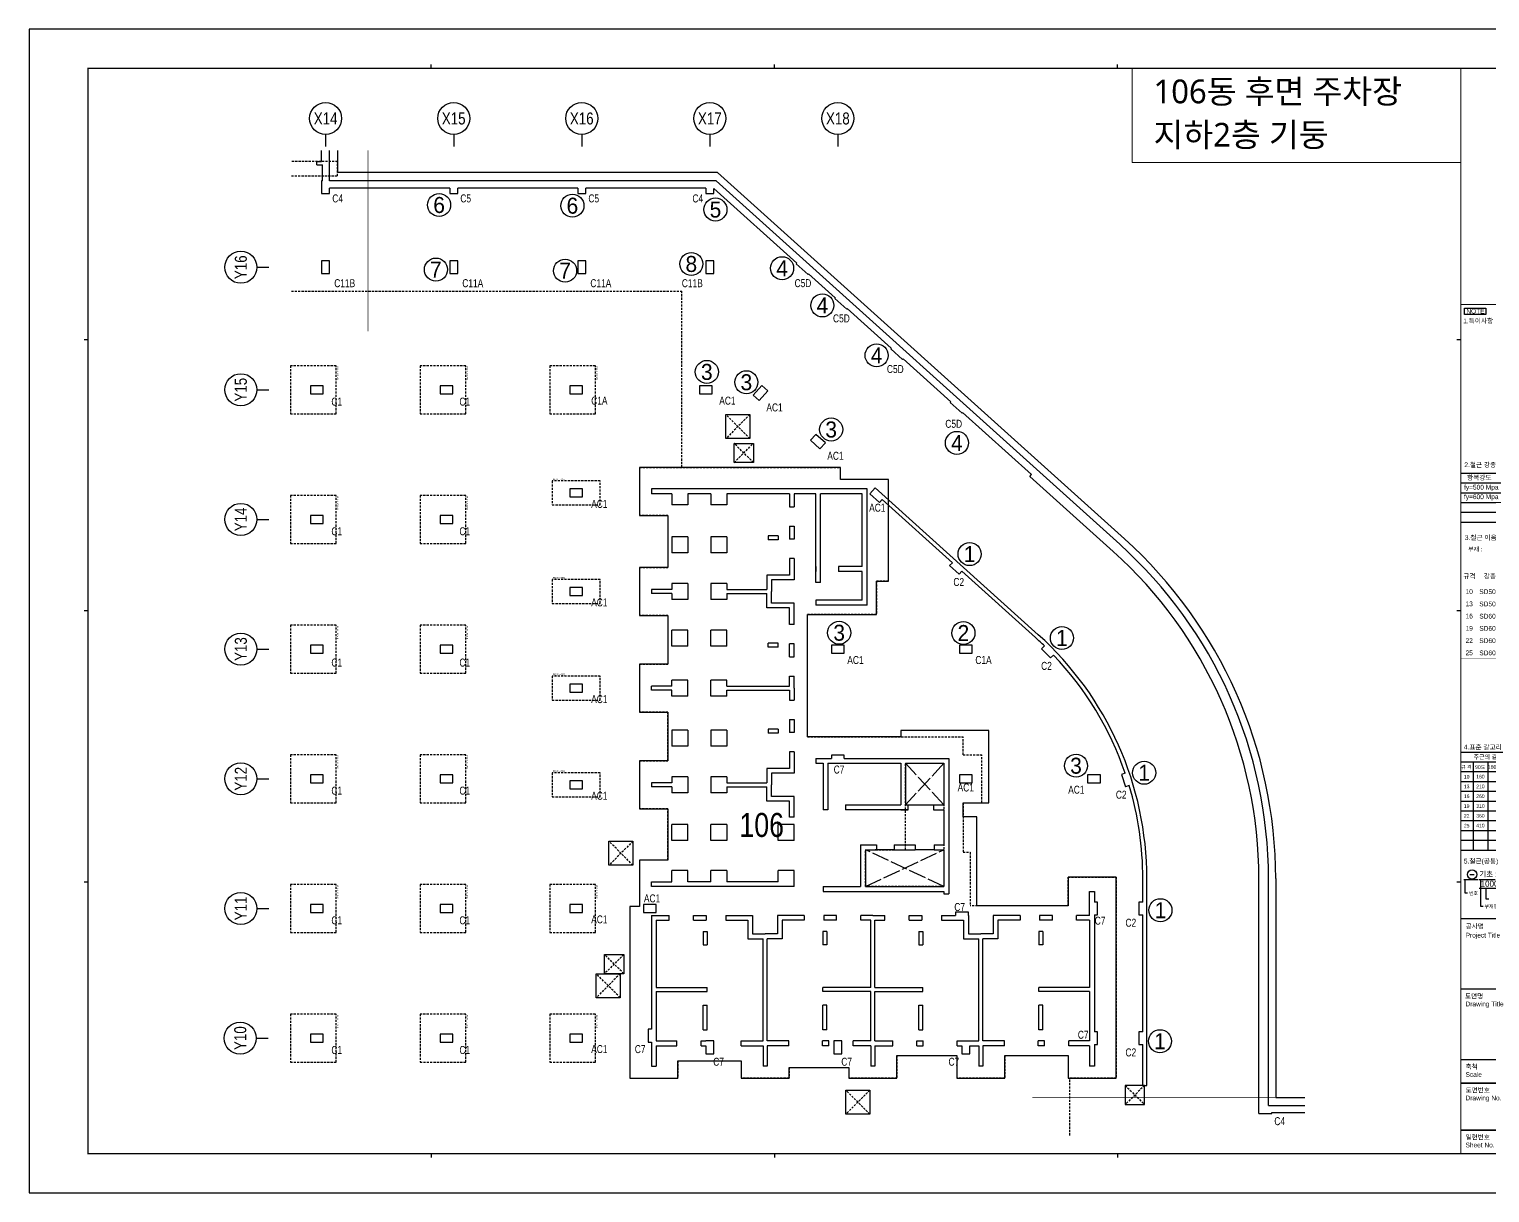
# Model space of a CAD drawing. Header units: millimetres. Extents: x 231380 to 990673, y -319231 to 132826.
# Drawn here: x 404264 to 495514, y -199827 to -127149 of the extents above; entities that cross this region are included whole.
import ezdxf
from ezdxf.enums import TextEntityAlignment as Align

# ---------------------------------------------------------------- set-up
doc = ezdxf.new("R2010")
doc.units = ezdxf.units.MM
doc.header["$LTSCALE"] = 91
doc.linetypes.add('XS-기초$0$DDOT', pattern=[14, 12, -1, 0, -1])
doc.linetypes.add('XS-기초$0$HID', pattern=[2.3, 1.5, -0.8])
for name, color, linetype in [('00', 7, 'Continuous'), ('AMAC-NO', 5, 'Continuous'), ('BUB', 7, 'Continuous'), ('NAME-C', 1, 'Continuous'), ('XS-기초$0$EL7', 7, 'Continuous'), ('XS-기초$0$MAT', 3, 'XS-기초$0$HID'), ('XS-기초$0$OPEN', 9, 'XS-기초$0$DDOT'), ('XS-기초$0$PILE-P', 4, 'XS-기초$0$HID'), ('XS-기초$0$WALL', 11, 'Continuous'), ('XS-기초$0$기초꺽임', 4, 'XS-기초$0$HID'), ('XS-기초$0$기초연단', 3, 'Continuous'), ('XS-기초$0$집수정', 21, 'Continuous'), ('XS-기초$0$집수정-우수', 6, 'Continuous'), ('기초꺽임', 7, 'Continuous')]:
    doc.layers.add(name, color=color, linetype=linetype)
doc.layers.add('TEXT', color=3, linetype='Continuous', lineweight=9)
doc.layers.add('XTITLE', color=22, linetype='Continuous', lineweight=0)
doc.layers.add('XS-기초$0$DEFPOINT', color=144, linetype='Continuous', plot=False)
doc.styles.add('HYULL', font='Dotum.ttf')
doc.styles.add('XRebarSheet', font='Hmkmrhd_0.ttf')
doc.styles.add('XS-기초$0$맑은고딕', font='malgun.ttf')
doc.styles.add('돋움', font='malgun.ttf')
doc.styles.add('돋음', font='Dotum.ttf')

# ---------------------------------------------------------------- blocks, each defined once
blk = doc.blocks.new('dhs_sheet2e')
at = {"color": 7}
for p, q in [((20500.6, 57331.7), (20500.6, 57531.5)), ((38004.8, 57331.7), (38004.8, 57531.5)), ((55508.9, 57331.7), (55508.9, 57531.5)), ((2996.4, 43498.2), (2796.7, 43498.2)), ((73013.1, 43498.2), (72813.3, 43498.2)), ((73013.1, 36694), (81003.6, 36694)), ((73013.1, 36194.6), (81003.6, 36194.6)), ((73013.1, 35695.2), (81003.6, 35695.2)), ((73013.1, 35195.8), (81003.6, 35195.8)), ((73013.1, 34696.4), (81003.6, 34696.4)), ((73013.1, 34197), (81003.6, 34197)), ((2996.4, 29664.7), (2796.7, 29664.7)), ((73013.1, 29664.7), (72813.3, 29664.7)), ((2996.4, 15831.2), (2796.7, 15831.2)), ((73013.1, 15831.2), (72813.3, 15831.2)), ((73477.6, 16230.5), (73697, 16230.5)), ((20500.6, 1997.6), (20500.6, 1797.9)), ((38004.8, 1997.6), (38004.8, 1797.9)), ((55508.9, 1997.6), (55508.9, 1797.9))]:
    blk.add_line(p, q, dxfattribs=at)
at = {"color": 7, "ltscale": 2}
for p, q in [((73013.1, 22471.6), (81003.6, 22471.6)), ((73013.1, 21972.2), (81003.6, 21972.2)), ((73637.3, 21972.2), (73637.3, 17477.6)), ((74386.4, 21972.2), (74386.4, 17477.6)), ((73013.1, 21472.8), (75135.6, 21472.8)), ((73013.1, 17477.6), (81003.6, 17477.6))]:
    blk.add_line(p, q, dxfattribs=at)
at = {"color": 1, "ltscale": 2}
for p, q in [((73160.8, 15979.6), (73897.2, 15979.6)), ((73217.3, 15979.6), (73217.3, 15288.3)), ((73955, 15979.6), (74769.1, 15979.6)), ((74011.5, 15979.6), (74011.5, 14611.4)), ((73217.3, 15288.3), (73361.3, 15288.3)), ((73955, 15525.5), (75020.4, 15525.5)), ((74296, 15525.5), (74296, 14991.1)), ((74296, 14991.1), (74440, 14991.1)), ((74011.5, 14611.4), (74155.5, 14611.4))]:
    blk.add_line(p, q, dxfattribs=at)
at = {"color": 30}
for p, q in [((73013.1, 6791.9), (81003.6, 6791.9)), ((73013.1, 5593.3), (81003.6, 5593.3)), ((73013.1, 3196.2), (81003.6, 3196.2))]:
    blk.add_line(p, q, dxfattribs=at)
at = {"color": 7}
for points in [[(84000, 0), (84000, 59329.4), (0, 59329.4), (0, 0)], [(73208.2, 45108.5), (74292.8, 45108.5), (74292.8, 44775), (73208.2, 44775)]]:
    blk.add_lwpolyline(points, close=True, dxfattribs=at)
at = {"color": 30, "const_width": 64.9}
blk.add_lwpolyline([(81003.6, 57331.7), (2996.4, 57331.7), (2996.4, 1997.6), (81003.6, 1997.6)], close=True, dxfattribs=at)
at = {"color": 30}
for points, const_width in [([(73013.1, 1997.6), (73013.1, 57331.7)], 64.9), ([(73013.1, 45291.6), (81003.6, 45291.6)], 64.9), ([(73013.1, 37482.7), (81003.6, 37482.7)], 1.25), ([(73013.1, 13983.4), (81003.6, 13983.4)], 64.9), ([(73013.1, 10387.6), (81003.6, 10387.6)], 64.9), ([(73013.1, 6791.9), (81003.6, 6791.9)], 64.9), ([(73013.1, 5593.3), (81003.6, 5593.3)], 64.9), ([(73013.1, 3196.2), (81003.6, 3196.2)], 64.9)]:
    blk.add_lwpolyline(points, dxfattribs=dict(at, const_width=const_width))
at = {"ltscale": 2, "const_width": 1.25}
for points in [[(73013.1, 36694), (73013.1, 34197)], [(73013.1, 33114.4), (73013.1, 32518)], [(73013.1, 31595.4), (73013.1, 23480)]]:
    blk.add_lwpolyline(points, dxfattribs=at)
at = {"color": 7, "const_width": 1.25}
for points in [[(73013.1, 33114.4), (81003.6, 33114.4)], [(73013.1, 32518), (81003.6, 32518)], [(73013.1, 31920), (81003.6, 31920)], [(73839.2, 31920), (73839.2, 23480)], [(73013.1, 30971.1), (81003.6, 30971.1)], [(73013.1, 30346.9), (81003.6, 30346.9)], [(73013.1, 29722.6), (81003.6, 29722.6)], [(73013.1, 29098.3), (81003.6, 29098.3)], [(73013.1, 28474.1), (81003.6, 28474.1)], [(73013.1, 27849.8), (81003.6, 27849.8)], [(73013.1, 27225.6), (81003.6, 27225.6)], [(73013.1, 26601.3), (81003.6, 26601.3)], [(73013.1, 25977.1), (81003.6, 25977.1)], [(73013.1, 25352.8), (81003.6, 25352.8)], [(73013.1, 24728.5), (81003.6, 24728.5)], [(73013.1, 24104.3), (81003.6, 24104.3)], [(73013.1, 23480), (81003.6, 23480)]]:
    blk.add_lwpolyline(points, dxfattribs=at)
at = {"color": 7, "linetype": 'Continuous'}
blk.add_circle((73588.4, 16228.7), 234.1, dxfattribs=at).dxf.unprotected_set("ltscale", 0)
at = {"color": 7, "style": 'XRebarSheet'}
for s, height, p in [('NOTE', 242.71, (73292, 44833.7)), ('1.특이사항', 242.71, (73135.9, 44335.3)), ('2.철근 강종', 242.71, (73193, 37000.1)), ('3.철근 이음/정착 길이', 242.711, (73219.2, 33284.8)), ('4.표준 갈고리', 242.71, (73168.2, 22602.8)), ('5.철근(공통)', 242.71, (73167, 16788))]:
    blk.add_text(s, height=height, dxfattribs=at).set_placement(p)
at = {"color": 3}
for s, height, style, p in [('항복강도', 242.71, 'XRebarSheet', (73329, 36346.4)), ('부재 :', 220, 'XRebarSheet', (73378.9, 32707.9)), ('규격', 242.71, 'XRebarSheet', (73138.4, 31320.7)), ('강종', 242.71, 'XRebarSheet', (74182, 31320.7)), ('주근의 갈고리 길이', 217.47, 'XRebarSheet', (73661.6, 22115.7)), ('규 격', 184.85, 'XRebarSheet', (73024.7, 21609.3)), ('90도', 184.85, 'XRebarSheet', (73743.9, 21612.7)), ('180도', 184.85, 'XRebarSheet', (74396.5, 21618.3)), ('기초 : 1', 271.84, 'HYULL', (73958.2, 16112.5)), ('번호', 181.22, 'XRebarSheet', (73421.4, 15184.8)), ('부재명', 181.22, 'XRebarSheet', (74215.6, 14507.8))]:
    blk.add_text(s, height=height, dxfattribs=dict(at, style=style)).set_placement(p)
at = {"color": 3, "linetype": 'Continuous', "style": 'HYULL'}
e = blk.add_text('1000', height=312.13, dxfattribs=at)
e.set_placement((74023.5, 15760.5), align=Align.MIDDLE_LEFT)
e.dxf.unprotected_set("ltscale", 0)
at = {"color": 7, "style": 'XRebarSheet'}
for s, height, p in [('공사명', 241.63, (73259, 13591.6)), ('Project Title', 241.632, (73259, 13135.1)), ('도면명', 241.63, (73225, 10028.1)), ('Drawing Title', 241.632, (73252.8, 9628.5)), ('Scale', 241.63, (73252.8, 6032.8)), ('축척', 241.63, (73252.8, 6432.3)), ('도면번호', 241.63, (73252.8, 5233.8)), ('Drawing No.', 241.632, (73252.8, 4834.2)), ('일련번호', 241.63, (73252.8, 2836.6)), ('Sheet No.', 241.63, (73252.8, 2437.1))]:
    blk.add_text(s, height=height, dxfattribs=at).set_placement(p, align=Align.MIDDLE_LEFT)
blk = doc.blocks.new('zdfgarse')
at = {"color": 7, "ltscale": 2}
for p, q in [((18253, 5243), (18784, 5243)), ((18253, 5118), (18784, 5118)), ((18253, 4994), (18784, 4994)), ((18253, 4869), (18784, 4869)), ((18253, 4744), (18784, 4744)), ((18253, 4619), (18784, 4619)), ((18253, 4494), (18784, 4494))]:
    blk.add_line(p, q, dxfattribs=at)
at = {"color": 255, "xscale": 0.25, "yscale": 0.25, "zscale": 0.25}
blk.add_blockref('dhs_sheet2e', (0, 0), dxfattribs=at)
at = {"color": 3, "style": 'XRebarSheet'}
for s, p in [('fy=500 Mpa', (18294, 8964)), ('fy=600 Mpa', (18293, 8842))]:
    blk.add_text(s, height=60.7, dxfattribs=at).set_placement(p)
for s, height, p in [('10', 60.7, (18360, 7663)), ('SD500', 60.7, (18617, 7662)), ('13', 60.7, (18360, 7507)), ('SD500', 60.7, (18617, 7506)), ('16', 60.7, (18360, 7351)), ('SD600', 60.7, (18617, 7350)), ('19', 60.7, (18360, 7195)), ('SD600', 60.7, (18617, 7194)), ('22', 60.7, (18360, 7039)), ('25', 60.7, (18360, 6883)), ('SD600', 60.7, (18617, 7038)), ('SD600', 60.7, (18617, 6882)), ('10', 46.2, (18328, 5304)), ('160', 46.2, (18503, 5305)), ('13', 46.2, (18328, 5180)), ('16', 46.2, (18328, 5055)), ('210', 46.2, (18503, 5180)), ('260', 46.2, (18503, 5055)), ('19', 46.2, (18328, 4930)), ('310', 46.2, (18503, 4930)), ('22', 46.2, (18328, 4805)), ('25', 46.2, (18328, 4680)), ('410', 46.2, (18503, 4681)), ('360', 46.2, (18503, 4805))]:
    blk.add_text(s, height=height, dxfattribs=at).set_placement(p, align=Align.MIDDLE_CENTER)
blk = doc.blocks.new('XS-기초$0$PF3')
at = {"layer": 'XS-기초$0$MAT', "linetype": 'XS-기초$0$HID'}
blk.add_lwpolyline([(-1500, -1650), (1500, -1650), (1500, 1200), (-1500, 1200)], close=True, dxfattribs=at)
at = {"layer": 'XS-기초$0$DEFPOINT', "color": 1, "style": 'XS-기초$0$맑은고딕'}
blk.add_text('PF3-THK1000', height=100, dxfattribs=at).set_placement((-1450, 1300), align=Align.MIDDLE_LEFT)
blk = doc.blocks.new('XS-기초$0$PF2')
at = {"layer": 'XS-기초$0$MAT', "linetype": 'XS-기초$0$HID'}
blk.add_lwpolyline([(-1500, -750), (1500, -750), (1500, 750), (-1500, 750)], close=True, dxfattribs=at)
at = {"layer": 'XS-기초$0$DEFPOINT', "color": 1, "style": 'XS-기초$0$맑은고딕'}
blk.add_text('PF2-THK950', height=100, dxfattribs=at).set_placement((-1450, 850), align=Align.MIDDLE_LEFT)
blk = doc.blocks.new('XS-기초$0$집수정-1.2x1.2')
at = {"layer": 'XS-기초$0$집수정'}
for p, q in [((0, 0), (0, 1200)), ((0, 1200), (1200, 1200)), ((1200, 1200), (1200, 0)), ((1200, 0), (0, 0))]:
    blk.add_line(p, q, dxfattribs=at)
at = {"layer": 'XS-기초$0$집수정', "linetype": 'XS-기초$0$HID'}
for p, q in [((0, 0), (1200, 1200)), ((0, 1200), (1200, 0))]:
    blk.add_line(p, q, dxfattribs=at)
blk = doc.blocks.new('BUB')
at = {"layer": 'BUB'}
blk.add_line((0, 1500), (0, 0), dxfattribs=at)
blk.add_circle((0, 3500), 2000, dxfattribs=at)
blk = doc.blocks.new('zdhadbs')
at = {"color": 6, "linetype": 'ByBlock'}
blk.add_lwpolyline([(10055, -18145), (10055, -18830), (13055, -18830), (13055, -17395), (16795, -17395), (16795, -18830), (19795, -18830), (19795, -17395), (23745, -17395), (23745, -18830), (26745, -18830), (26745, -6265), (23745, -6265), (23745, -8055), (18040, -8055), (18040, -2505), (17190, -2505), (17190, -1620), (18790, -1620), (18790, 2895), (13290, 2895), (13290, 2495), (7465, 2495), (7465, 10130), (11790, 10130), (11790, 12230), (12540, 12230), (12540, 18580), (9540, 18580), (9540, 19330), (-3035, 19330), (-3035, 16330), (-1250, 16330), (-1250, 13080), (-3035, 13080), (-3035, 10080), (-1250, 10080), (-1250, 7040), (-3035, 7040), (-3035, 4040), (-1250, 4040), (-1250, 1000), (-3035, 1000), (-3035, -2000), (-1250, -2000), (-1250, -5205), (-3035, -5205), (-3035, -8105), (-3635, -8105), (-3635, -18830), (-635, -18830), (-635, -17745), (3315, -17745), (3315, -18830), (6315, -18830), (6315, -18145)], close=True, dxfattribs=at)
at = {"layer": 'XS-기초$0$EL7'}
for p, q in [((13765, -1755), (15335, -1755)), ((12880, -4555), (11690, -4555)), ((15390, -4555), (14200, -4555))]:
    blk.add_line(p, q, dxfattribs=at)
at = {"layer": 'XS-기초$0$OPEN'}
for p, q in [((15990, -1755), (13590, 845)), ((15990, 845), (13590, -1755)), ((15990, -6855), (11090, -4555)), ((11090, -6855), (15990, -4555))]:
    blk.add_line(p, q, dxfattribs=at)
at = {"layer": 'XS-기초$0$WALL', "color": 5}
for p, q in [((-23185, 38430), (-22885, 38430)), ((-23185, 38230), (-23185, 38430)), ((-22885, 38430), (-22885, 39131)), ((-22385, 37230), (-22385, 39131)), ((-23185, 38230), (-22835, 38230)), ((-22835, 37230), (-22835, 38230)), ((-22835, 37230), (-22885, 37230)), ((-22885, 37230), (-22885, 36430)), ((1759, 37230), (-22385, 37230)), ((-22385, 36430), (-22385, 36780)), ((-14885, 36780), (-22385, 36780)), ((-14885, 36780), (-14885, 36430)), ((-6885, 36780), (-14385, 36780)), ((-14385, 36430), (-14385, 36780)), ((-6885, 36780), (-6885, 36430)), ((1115, 36780), (-6385, 36780)), ((-6385, 36430), (-6385, 36780)), ((1115, 36780), (1115, 36430)), ((6794, 32090), (1615, 36754)), ((1615, 36430), (1615, 36754)), ((26973, 14527), (1759, 37230)), ((-22885, 36430), (-22385, 36430)), ((-14885, 36430), (-14385, 36430)), ((-6885, 36430), (-6385, 36430)), ((1115, 36430), (1615, 36430)), ((-22385, 32230), (-22885, 32230)), ((-22885, 32230), (-22885, 31430)), ((-22385, 31430), (-22385, 32230)), ((-14385, 32230), (-14885, 32230)), ((-14885, 32230), (-14885, 31430)), ((-14385, 31430), (-14385, 32230)), ((-6385, 32230), (-6885, 32230)), ((-6885, 32230), (-6885, 31430)), ((-6385, 31430), (-6385, 32230)), ((1615, 32230), (1115, 32230)), ((1115, 32230), (1115, 31430)), ((1615, 31430), (1615, 32230)), ((6794, 32090), (6761, 32053)), ((6761, 32053), (7504, 31384)), ((-22885, 31430), (-22385, 31430)), ((-14885, 31430), (-14385, 31430)), ((-6885, 31430), (-6385, 31430)), ((1115, 31430), (1615, 31430)), ((7504, 31384), (7538, 31421)), ((9208, 29918), (7538, 31421)), ((9208, 29918), (9174, 29880)), ((9174, 29880), (9917, 29211)), ((9917, 29211), (9951, 29248)), ((12700, 26773), (9951, 29248)), ((12700, 26773), (12667, 26735)), ((12667, 26735), (13410, 26066)), ((13410, 26066), (13443, 26103)), ((16416, 23427), (13443, 26103)), ((-23585, 24430), (-23585, 23930)), ((-22785, 24430), (-23585, 24430)), ((-23585, 23930), (-22785, 23930)), ((-22785, 23930), (-22785, 24430)), ((-15485, 24430), (-15485, 23930)), ((-14685, 24430), (-15485, 24430)), ((-15485, 23930), (-14685, 23930)), ((-14685, 23930), (-14685, 24430)), ((-7385, 24430), (-7385, 23930)), ((-6585, 24430), (-7385, 24430)), ((-7385, 23930), (-6585, 23930)), ((-6585, 23930), (-6585, 24430)), ((715, 24430), (715, 23930)), ((1515, 24430), (715, 24430)), ((715, 23930), (1515, 23930)), ((1515, 23930), (1515, 24430)), ((4609, 24437), (4074, 23842)), ((4074, 23842), (4445, 23508)), ((4445, 23508), (4981, 24102)), ((4981, 24102), (4609, 24437)), ((16416, 23427), (16383, 23390)), ((16383, 23390), (17126, 22721)), ((17126, 22721), (17159, 22758)), ((21469, 18877), (17159, 22758)), ((7990, 21392), (7656, 21021)), ((7656, 21021), (8250, 20485)), ((8585, 20857), (7990, 21392)), ((8250, 20485), (8585, 20857)), ((21369, 18765), (21469, 18877)), ((26571, 14081), (21369, 18765)), ((-7385, 17980), (-7385, 17480)), ((-6585, 17980), (-7385, 17980)), ((-7385, 17480), (-6585, 17480)), ((-6585, 17480), (-6585, 17980)), ((-2285, 17980), (-2285, 17680)), ((11190, 17980), (-2285, 17980)), ((-1000, 17680), (-2285, 17680)), ((-1000, 17680), (-1000, 16980)), ((0, 17680), (0, 16980)), ((1420, 17680), (0, 17680)), ((1420, 17680), (1420, 16980)), ((6340, 17680), (2420, 17680)), ((2420, 17680), (2420, 16980)), ((6340, 17680), (6340, 16865)), ((7990, 17680), (6640, 17680)), ((6640, 17680), (6640, 16865)), ((7990, 12140), (7990, 17680)), ((8290, 12140), (8290, 17680)), ((10890, 17680), (8290, 17680)), ((10890, 13130), (10890, 17680)), ((11190, 10730), (11190, 17980)), ((11706, 18047), (11372, 17675)), ((11372, 17675), (11966, 17140)), ((21887, 8879), (11706, 18047)), ((0, 16980), (-1000, 16980)), ((2420, 16980), (1420, 16980)), ((6340, 16865), (6640, 16865)), ((11966, 17140), (12133, 17325)), ((16518, 13378), (12133, 17325)), ((-23585, 16330), (-23585, 15830)), ((-22785, 16330), (-23585, 16330)), ((-23585, 15830), (-22785, 15830)), ((-22785, 15830), (-22785, 16330)), ((-15485, 16330), (-15485, 15830)), ((-14685, 16330), (-15485, 16330)), ((-15485, 15830), (-14685, 15830)), ((-14685, 15830), (-14685, 16330)), ((6340, 15655), (6640, 15655)), ((6340, 15655), (6340, 14855)), ((6640, 15655), (6640, 14855)), ((0, 15000), (-1000, 15000)), ((-1000, 15000), (-1000, 14000)), ((0, 15000), (0, 14000)), ((2420, 15000), (1420, 15000)), ((1420, 15000), (1420, 14000)), ((2420, 15000), (2420, 14000)), ((5640, 15050), (5010, 15050)), ((5010, 15050), (5010, 14800)), ((5640, 14800), (5010, 14800)), ((5640, 15050), (5640, 14800)), ((6640, 14855), (6340, 14855)), ((0, 14000), (-1000, 14000)), ((2420, 14000), (1420, 14000)), ((6640, 13635), (6340, 13635)), ((6340, 13635), (6340, 12605)), ((6640, 13635), (6640, 12305)), ((7990, 13130), (7990, 12830)), ((10890, 13130), (9400, 13130)), ((9400, 13130), (9400, 12830)), ((10890, 12830), (9400, 12830)), ((10890, 11030), (10890, 12830)), ((16518, 13378), (16351, 13192)), ((16351, 13192), (16945, 12657)), ((16945, 12657), (17112, 12842)), ((21720, 8694), (17112, 12842)), ((0, 12080), (-1000, 12080)), ((-1000, 12080), (-1000, 11705)), ((0, 12080), (0, 11080)), ((2420, 12080), (1420, 12080)), ((1420, 12080), (1420, 11080)), ((2420, 12080), (2420, 11705)), ((4920, 12605), (4920, 11705)), ((6340, 12605), (4920, 12605)), ((5220, 12305), (5220, 11580)), ((6640, 12305), (5220, 12305)), ((8290, 12140), (7990, 12140)), ((-7385, 11830), (-7385, 11330)), ((-6585, 11830), (-7385, 11830)), ((-7385, 11330), (-6585, 11330)), ((-6585, 11330), (-6585, 11830)), ((-2285, 11705), (-2285, 11455)), ((-1000, 11705), (-2285, 11705)), ((-1000, 11455), (-2285, 11455)), ((-1000, 11455), (-1000, 11080)), ((0, 11080), (-1000, 11080)), ((2420, 11080), (1420, 11080)), ((2420, 11705), (4920, 11705)), ((2420, 11455), (4920, 11455)), ((2420, 11455), (2420, 11080)), ((4920, 10555), (4920, 11455)), ((5220, 10855), (5220, 11580)), ((10890, 11030), (7990, 11030)), ((7990, 11030), (7990, 10730)), ((6340, 10555), (4920, 10555)), ((6640, 10855), (5220, 10855)), ((6340, 9525), (6340, 10555)), ((6640, 9525), (6640, 10855)), ((11190, 10730), (7990, 10730)), ((-1000, 8160), (-1000, 9160)), ((0, 9160), (-1000, 9160)), ((0, 8160), (0, 9160)), ((1420, 8160), (1420, 9160)), ((2420, 9160), (1420, 9160)), ((2420, 8160), (2420, 9160)), ((6640, 9525), (6340, 9525)), ((-23585, 8230), (-23585, 7730)), ((-22785, 8230), (-23585, 8230)), ((-22785, 7730), (-22785, 8230)), ((-15485, 8230), (-15485, 7730)), ((-14685, 8230), (-15485, 8230)), ((-14685, 7730), (-14685, 8230)), ((5640, 8360), (5010, 8360)), ((5010, 8110), (5010, 8360)), ((5640, 8110), (5640, 8360)), ((6640, 8305), (6340, 8305)), ((6340, 7505), (6340, 8305)), ((6640, 7505), (6640, 8305)), ((8965, 8230), (8965, 7730)), ((9765, 8230), (8965, 8230)), ((9765, 7730), (9765, 8230)), ((16965, 8230), (16965, 7730)), ((17765, 8230), (16965, 8230)), ((17765, 7730), (17765, 8230)), ((-23585, 7730), (-22785, 7730)), ((-15485, 7730), (-14685, 7730)), ((0, 8160), (-1000, 8160)), ((2420, 8160), (1420, 8160)), ((5640, 8110), (5010, 8110)), ((6340, 7505), (6640, 7505)), ((8965, 7730), (9765, 7730)), ((16965, 7730), (17765, 7730)), ((22276, 8174), (22098, 7998)), ((22098, 7998), (22661, 7429)), ((22839, 7605), (22661, 7429)), ((-7385, 5790), (-7385, 5290)), ((-6585, 5790), (-7385, 5790)), ((-6585, 5290), (-6585, 5790)), ((-2285, 5415), (-2285, 5665)), ((-1000, 5665), (-2285, 5665)), ((-1000, 5665), (-1000, 6040)), ((0, 6040), (-1000, 6040)), ((0, 5040), (0, 6040)), ((1420, 5040), (1420, 6040)), ((2420, 6040), (1420, 6040)), ((2420, 5665), (2420, 6040)), ((2420, 5665), (6340, 5665)), ((6340, 6295), (6640, 6295)), ((6340, 5665), (6340, 6295)), ((6640, 5540), (6640, 6295)), ((6640, 5540), (6640, 4785)), ((-7385, 5290), (-6585, 5290)), ((-1000, 5415), (-2285, 5415)), ((-1000, 5040), (-1000, 5415)), ((0, 5040), (-1000, 5040)), ((2420, 5040), (1420, 5040)), ((2420, 5415), (6340, 5415)), ((2420, 5040), (2420, 5415)), ((6340, 5415), (6340, 4785)), ((6340, 4785), (6640, 4785)), ((0, 2920), (-1000, 2920)), ((-1000, 2920), (-1000, 1920)), ((0, 2920), (0, 1920)), ((2420, 2920), (1420, 2920)), ((1420, 2920), (1420, 1920)), ((2420, 2920), (2420, 1920)), ((5640, 2970), (5010, 2970)), ((5010, 2970), (5010, 2720)), ((5640, 2970), (5640, 2720)), ((6340, 3575), (6640, 3575)), ((6340, 3575), (6340, 2775)), ((6640, 2775), (6340, 2775)), ((6640, 3575), (6640, 2775)), ((0, 1920), (-1000, 1920)), ((2420, 1920), (1420, 1920)), ((5640, 2720), (5010, 2720)), ((6640, 1555), (6340, 1555)), ((6340, 1555), (6340, 525)), ((6640, 1555), (6640, 225)), ((7990, 1145), (7990, 845)), ((7990, 1145), (8965, 1145)), ((9765, 1345), (8965, 1345)), ((8965, 1345), (8965, 1145)), ((9765, 1145), (9765, 1345)), ((9765, 1145), (16290, 1145)), ((16290, 1145), (16290, -7305)), ((-23585, 130), (-23585, -370)), ((-22785, 130), (-23585, 130)), ((-22785, -370), (-22785, 130)), ((-15485, 130), (-15485, -370)), ((-14685, 130), (-15485, 130)), ((-14685, -370), (-14685, 130)), ((0, 0), (-1000, 0)), ((0, 0), (0, -1000)), ((2420, 0), (1420, 0)), ((2420, 0), (2420, -375)), ((4920, 525), (4920, -375)), ((6340, 525), (4920, 525)), ((5220, 225), (5220, -500)), ((6640, 225), (5220, 225)), ((7990, 845), (8440, 845)), ((8440, 845), (8440, -2055)), ((8740, 845), (13290, 845)), ((8740, 845), (8740, -2055)), ((13290, 845), (13290, -1755)), ((13590, 845), (15990, 845)), ((13590, 845), (13590, -1755)), ((15990, 845), (15990, -1755)), ((16965, 130), (16965, -370)), ((17765, 130), (16965, 130)), ((17765, -370), (17765, 130)), ((24965, 130), (24965, -370)), ((25765, 130), (24965, 130)), ((25765, -370), (25765, 130)), ((27322, 221), (27084, 145)), ((27084, 145), (27329, -617)), ((-23585, -370), (-22785, -370)), ((-15485, -370), (-14685, -370)), ((-7385, -250), (-7385, -750)), ((-6585, -250), (-7385, -250)), ((-7385, -750), (-6585, -750)), ((-6585, -750), (-6585, -250)), ((-2285, -375), (-2285, -625)), ((-1000, -375), (-2285, -375)), ((-1000, -625), (-2285, -625)), ((-1000, 0), (-1000, -375)), ((-1000, -625), (-1000, -1000)), ((1420, 0), (1420, -1000)), ((2420, -375), (4920, -375)), ((2420, -625), (4920, -625)), ((2420, -625), (2420, -1000)), ((4920, -1525), (4920, -625)), ((5220, -1225), (5220, -500)), ((16965, -370), (17765, -370)), ((24965, -370), (25765, -370)), ((27567, -540), (27329, -617)), ((0, -1000), (-1000, -1000)), ((2420, -1000), (1420, -1000)), ((6340, -1525), (4920, -1525)), ((6640, -1225), (5220, -1225)), ((6340, -2520), (6340, -1525)), ((6640, -2520), (6640, -1225)), ((9850, -1755), (13290, -1755)), ((9850, -1755), (9850, -2055)), ((13590, -1755), (13765, -1755)), ((13765, -2055), (13765, -1755)), ((15335, -1755), (15990, -1755)), ((15335, -1755), (15335, -2055)), ((6640, -2520), (6340, -2520)), ((8740, -2055), (8440, -2055)), ((13765, -2055), (9850, -2055)), ((13290, -2055), (13765, -2055)), ((15335, -2055), (15990, -2055)), ((15990, -2055), (15990, -4255)), ((-1000, -3970), (-1000, -2970)), ((0, -2970), (-1000, -2970)), ((0, -3970), (0, -2970)), ((1420, -3970), (1420, -2970)), ((2420, -2970), (1420, -2970)), ((2420, -2970), (2420, -3970)), ((5640, -3970), (5640, -2970)), ((6640, -2970), (5640, -2970)), ((6640, -3970), (6640, -2970)), ((0, -3970), (-1000, -3970)), ((2420, -3970), (1420, -3970)), ((6640, -3970), (5640, -3970)), ((10790, -4255), (10790, -6855)), ((10790, -4255), (11790, -4255)), ((11090, -4555), (11090, -6855)), ((11090, -4555), (11790, -4555)), ((11790, -4255), (11790, -4555)), ((12880, -4255), (14200, -4255)), ((12880, -4255), (12880, -4555)), ((12880, -4555), (14200, -4555)), ((14200, -4255), (14200, -4555)), ((15390, -4255), (15990, -4255)), ((15390, -4255), (15390, -4555)), ((15390, -4555), (15990, -4555)), ((15990, -4555), (15990, -6855)), ((-1000, -6555), (-1000, -5855)), ((0, -5855), (-1000, -5855)), ((0, -6555), (0, -5855)), ((1420, -6555), (1420, -5855)), ((2420, -5855), (1420, -5855)), ((2420, -5855), (2420, -6555)), ((5640, -6555), (5640, -5855)), ((6640, -5855), (5640, -5855)), ((6640, -6855), (6640, -5855)), ((28420, -7820), (28420, -6355)), ((28670, -19270), (28670, -6255)), ((35670, -21020), (35670, -6355)), ((36270, -20520), (36270, -6355)), ((-2285, -6855), (-2285, -6555)), ((-2285, -6555), (-1000, -6555)), ((6640, -6855), (-2285, -6855)), ((1420, -6555), (0, -6555)), ((5640, -6555), (2420, -6555)), ((8440, -6855), (8440, -7155)), ((8440, -6855), (10790, -6855)), ((8440, -7155), (15990, -7155)), ((11090, -6855), (15990, -6855)), ((15990, -7155), (15990, -7305)), ((25095, -8655), (25095, -7165)), ((25095, -7165), (25395, -7165)), ((25395, -7165), (25395, -7820)), ((-23585, -7970), (-23585, -8470)), ((-22785, -7970), (-23585, -7970)), ((-22785, -8470), (-22785, -7970)), ((-15485, -7970), (-15485, -8470)), ((-14685, -7970), (-15485, -7970)), ((-14685, -8470), (-14685, -7970)), ((-7385, -7970), (-7385, -8470)), ((-6585, -7970), (-7385, -7970)), ((-6585, -8470), (-6585, -7970)), ((-2785, -7970), (-2785, -8470)), ((-1985, -7970), (-2785, -7970)), ((-1985, -8470), (-1985, -7970)), ((15990, -7305), (16290, -7305)), ((25595, -7820), (25395, -7820)), ((25595, -8620), (25595, -7820)), ((28420, -7820), (28170, -7820)), ((28170, -7820), (28170, -8620)), ((-23585, -8470), (-22785, -8470)), ((-15485, -8470), (-14685, -8470)), ((-7385, -8470), (-6585, -8470)), ((-2785, -8470), (-1985, -8470)), ((-2285, -8655), (-1170, -8655)), ((-2285, -8655), (-2285, -15770)), ((-1985, -8955), (-1170, -8955)), ((-1985, -8955), (-1985, -13150)), ((-1170, -8955), (-1170, -8655)), ((340, -8955), (340, -8655)), ((340, -8655), (1140, -8655)), ((340, -8955), (1140, -8955)), ((1140, -8655), (1140, -8955)), ((2360, -8655), (2360, -8955)), ((2360, -8655), (4040, -8655)), ((2360, -8955), (3740, -8955)), ((3740, -8955), (3740, -10115)), ((4040, -8655), (4040, -9815)), ((7270, -8655), (5590, -8655)), ((5590, -8655), (5590, -9815)), ((7270, -8955), (5890, -8955)), ((5890, -8955), (5890, -10115)), ((7270, -8655), (7270, -8955)), ((8490, -8655), (8490, -8955)), ((9290, -8655), (8490, -8655)), ((9290, -8955), (8490, -8955)), ((9290, -8955), (9290, -8655)), ((10800, -8955), (10800, -8655)), ((11555, -8655), (10800, -8655)), ((11430, -8955), (10800, -8955)), ((11430, -13150), (11430, -8955)), ((11555, -8655), (12310, -8655)), ((11680, -13150), (11680, -8955)), ((11680, -8955), (12310, -8955)), ((12310, -8955), (12310, -8655)), ((13820, -8955), (13820, -8655)), ((13820, -8655), (14620, -8655)), ((13820, -8955), (14620, -8955)), ((14620, -8655), (14620, -8955)), ((15840, -8655), (15840, -8955)), ((15840, -8655), (16720, -8655)), ((15840, -8955), (17220, -8955)), ((17520, -8455), (16720, -8455)), ((16720, -8455), (16720, -8655)), ((17220, -8955), (17220, -10115)), ((17520, -8655), (17520, -8455)), ((17520, -8655), (17520, -9815)), ((20750, -8655), (19070, -8655)), ((19070, -8655), (19070, -9815)), ((20750, -8955), (19370, -8955)), ((19370, -8955), (19370, -10115)), ((20750, -8655), (20750, -8955)), ((21970, -8655), (21970, -8955)), ((22770, -8655), (21970, -8655)), ((22770, -8955), (21970, -8955)), ((22770, -8955), (22770, -8655)), ((24280, -8955), (24280, -8655)), ((25095, -8655), (24280, -8655)), ((25095, -8955), (24280, -8955)), ((25095, -8955), (25095, -13150)), ((25395, -8620), (25395, -15920)), ((25395, -8620), (25595, -8620)), ((28170, -8620), (28420, -8620)), ((28420, -15920), (28420, -8620)), ((945, -9655), (945, -10485)), ((945, -9655), (1195, -9655)), ((1195, -9655), (1195, -10485)), ((4040, -9815), (4815, -9815)), ((5590, -9815), (4815, -9815)), ((8435, -9655), (8435, -10485)), ((8685, -9655), (8435, -9655)), ((8685, -9655), (8685, -10485)), ((14425, -9655), (14425, -10485)), ((14425, -9655), (14675, -9655)), ((14675, -9655), (14675, -10485)), ((17520, -9815), (18295, -9815)), ((19070, -9815), (18295, -9815)), ((21915, -9655), (21915, -10485)), ((22165, -9655), (21915, -9655)), ((22165, -9655), (22165, -10485)), ((945, -10485), (1195, -10485)), ((3740, -10115), (4690, -10115)), ((4690, -16495), (4690, -10115)), ((4940, -16495), (4940, -10115)), ((5890, -10115), (4940, -10115)), ((8685, -10485), (8435, -10485)), ((14425, -10485), (14675, -10485)), ((17220, -10115), (18170, -10115)), ((18170, -16495), (18170, -10115)), ((18420, -16495), (18420, -10115)), ((19370, -10115), (18420, -10115)), ((22165, -10485), (21915, -10485)), ((-1985, -13150), (1195, -13150)), ((-1985, -13400), (1195, -13400)), ((-1985, -13400), (-1985, -16495)), ((1195, -13400), (1195, -13150)), ((11430, -13150), (8435, -13150)), ((8435, -13400), (8435, -13150)), ((11430, -13400), (8435, -13400)), ((11430, -16495), (11430, -13400)), ((11680, -13150), (14675, -13150)), ((11680, -16495), (11680, -13400)), ((11680, -13400), (14675, -13400)), ((14675, -13400), (14675, -13150)), ((25095, -13150), (21915, -13150)), ((21915, -13400), (21915, -13150)), ((25095, -13400), (21915, -13400)), ((25095, -13400), (25095, -16495)), ((945, -15795), (945, -14260)), ((945, -14260), (1195, -14260)), ((1195, -15795), (1195, -14260)), ((8435, -15795), (8435, -14260)), ((8685, -14260), (8435, -14260)), ((8685, -15795), (8685, -14260)), ((14425, -15795), (14425, -14260)), ((14425, -14260), (14675, -14260)), ((14675, -15795), (14675, -14260)), ((21915, -15795), (21915, -14260)), ((22165, -14260), (21915, -14260)), ((22165, -15795), (22165, -14260)), ((-23585, -16070), (-23585, -16570)), ((-22785, -16070), (-23585, -16070)), ((-22785, -16570), (-22785, -16070)), ((-15485, -16070), (-15485, -16570)), ((-14685, -16070), (-15485, -16070)), ((-14685, -16570), (-14685, -16070)), ((-7385, -16070), (-7385, -16570)), ((-6585, -16070), (-7385, -16070)), ((-6585, -16570), (-6585, -16070)), ((-2285, -15770), (-2485, -15770)), ((-2485, -15770), (-2485, -16570)), ((945, -15795), (1195, -15795)), ((8685, -15795), (8435, -15795)), ((14425, -15795), (14675, -15795)), ((22165, -15795), (21915, -15795)), ((25595, -15920), (25395, -15920)), ((25595, -16720), (25595, -15920)), ((28420, -15920), (28170, -15920)), ((28170, -15920), (28170, -16720)), ((-23585, -16570), (-22785, -16570)), ((-15485, -16570), (-14685, -16570)), ((-7385, -16570), (-6585, -16570)), ((-2485, -16570), (-2285, -16570)), ((-2285, -16570), (-2285, -18080)), ((-1985, -16495), (-685, -16495)), ((-1985, -16795), (-685, -16795)), ((-1985, -16795), (-1985, -18080)), ((-685, -16795), (-685, -16495)), ((825, -16495), (1115, -16495)), ((825, -16795), (825, -16495)), ((825, -16795), (1115, -16795)), ((1615, -16495), (1115, -16495)), ((1115, -16795), (1115, -17295)), ((1115, -17295), (1615, -17295)), ((1615, -17295), (1615, -16495)), ((3335, -16495), (4690, -16495)), ((3335, -16795), (3335, -16495)), ((3335, -16795), (4690, -16795)), ((4690, -16795), (4690, -18080)), ((6295, -16495), (4940, -16495)), ((6295, -16795), (4940, -16795)), ((4940, -16795), (4940, -18080)), ((6295, -16795), (6295, -16495)), ((8805, -16495), (8405, -16495)), ((8405, -16795), (8405, -16495)), ((8805, -16795), (8405, -16795)), ((8805, -16795), (8805, -16495)), ((9615, -16495), (9115, -16495)), ((9115, -16495), (9115, -17295)), ((9115, -17295), (9615, -17295)), ((9615, -17295), (9615, -16495)), ((10315, -16795), (10315, -16495)), ((11430, -16495), (10315, -16495)), ((11430, -16795), (10315, -16795)), ((11430, -16795), (11430, -18080)), ((11680, -16495), (12795, -16495)), ((11680, -16795), (12795, -16795)), ((11680, -16795), (11680, -18080)), ((12795, -16795), (12795, -16495)), ((14305, -16495), (14705, -16495)), ((14305, -16795), (14305, -16495)), ((14305, -16795), (14705, -16795)), ((14705, -16795), (14705, -16495)), ((16815, -16495), (18170, -16495)), ((16815, -16795), (16815, -16495)), ((16815, -16795), (17115, -16795)), ((17115, -16795), (17115, -17295)), ((17115, -17295), (17615, -17295)), ((17615, -16795), (18170, -16795)), ((17615, -17295), (17615, -16795)), ((18170, -16795), (18170, -18080)), ((19775, -16495), (18420, -16495)), ((19775, -16795), (18420, -16795)), ((18420, -16795), (18420, -18080)), ((19775, -16795), (19775, -16495)), ((22285, -16495), (21885, -16495)), ((21885, -16795), (21885, -16495)), ((22285, -16795), (21885, -16795)), ((22285, -16795), (22285, -16495)), ((23795, -16795), (23795, -16495)), ((25095, -16495), (23795, -16495)), ((25095, -16795), (23795, -16795)), ((25095, -16795), (25095, -18080)), ((25395, -16720), (25395, -18080)), ((25395, -16720), (25595, -16720)), ((28170, -16720), (28420, -16720)), ((28420, -19270), (28420, -16720)), ((-2285, -18080), (-1985, -18080)), ((4940, -18080), (4690, -18080)), ((11680, -18080), (11430, -18080)), ((18420, -18080), (18170, -18080)), ((25395, -18080), (25095, -18080)), ((28420, -19270), (28670, -19270)), ((36270, -20520), (38534, -20520)), ((36470, -20970), (38534, -20970)), ((36470, -21020), (36470, -20970)), ((35670, -21020), (36470, -21020))]:
    blk.add_line(p, q, dxfattribs=at)
for radius, start, end in [(27500, 0, 48), (28100, 0, 48), (20250, 45.84503, 48), (20500, 0, 48), (20250, 18.95092, 43.58135), (20250, 0, 16.68723)]:
    blk.add_arc((8170, -6355), radius, start, end, dxfattribs=at)
at = {"layer": 'XS-기초$0$기초꺽임'}
blk.add_lwpolyline([(-24772, 37530), (-21885, 37530), (-21885, 38430), (-24772, 38430)], dxfattribs=at)
blk.add_lwpolyline([(13590, 845), (15990, 845), (15990, -6855), (11090, -6855), (11090, -4555), (13590, -4555)], close=True, dxfattribs=at)
at = {"layer": 'XS-기초$0$기초연단'}
for p, q in [((-21885, 39131), (-21885, 37755)), ((1848, 37755), (-21885, 37755)), ((27274, 14862), (1848, 37755)), ((36720, -6355), (36720, -20020)), ((36720, -20020), (38534, -20020))]:
    blk.add_line(p, q, dxfattribs=at)
at = {"layer": 'XS-기초$0$기초연단', "linetype": 'XS-기초$0$HID'}
for p, q in [((-24772, 30330), (-385, 30330)), ((-385, 19330), (-385, 30330)), ((-3035, 19330), (9540, 19330)), ((-3035, 19330), (-3035, 16330)), ((9540, 18580), (9540, 19330)), ((12540, 18580), (9540, 18580)), ((12540, 12230), (12540, 18580)), ((-1250, 16330), (-3035, 16330)), ((-1250, 16330), (-1250, 13080)), ((-3035, 13080), (-1250, 13080)), ((-3035, 13080), (-3035, 10080)), ((11790, 12230), (11790, 10130)), ((12540, 12230), (11790, 12230)), ((-1250, 10080), (-3035, 10080)), ((-1250, 10080), (-1250, 7040)), ((7465, 2495), (7465, 10130)), ((11790, 10130), (7465, 10130)), ((-3035, 7040), (-1250, 7040)), ((-3035, 7040), (-3035, 4040)), ((-1250, 4040), (-3035, 4040)), ((-1250, 1000), (-1250, 4040)), ((7465, 2495), (17190, 2495)), ((17190, 1380), (17190, 2495)), ((-3035, 1000), (-1250, 1000)), ((-3035, 1000), (-3035, -2000)), ((17190, 1380), (18365, 1380)), ((18365, -1620), (18365, 1380)), ((17190, -1620), (18365, -1620)), ((17190, -1620), (17190, -4705)), ((-1250, -2000), (-3035, -2000)), ((-1250, -5205), (-1250, -2000)), ((-1250, -5205), (-3035, -5205)), ((-3035, -5205), (-3035, -8105)), ((17190, -4705), (17640, -4705)), ((17640, -4705), (17640, -8055)), ((23745, -6265), (26745, -6265)), ((23745, -8055), (23745, -6265)), ((26745, -6265), (26745, -18830)), ((-3635, -8105), (-3635, -18830)), ((-3035, -8105), (-3635, -8105)), ((23745, -8055), (17640, -8055)), ((-635, -17745), (3315, -17745)), ((-635, -17745), (-635, -18830)), ((3315, -17745), (3315, -18830)), ((6315, -18145), (6315, -18830)), ((6315, -18145), (10055, -18145)), ((10055, -18145), (10055, -18830)), ((13055, -17395), (13055, -18830)), ((13055, -17395), (16795, -17395)), ((16795, -17395), (16795, -18830)), ((19795, -17395), (19795, -18830)), ((19795, -17395), (23745, -17395)), ((23745, -17395), (23745, -18830)), ((-3635, -18830), (-635, -18830)), ((6315, -18830), (3315, -18830)), ((13055, -18830), (10055, -18830)), ((19795, -18830), (16795, -18830)), ((26745, -18830), (23745, -18830)), ((23865, -22398), (23865, -18830))]:
    blk.add_line(p, q, dxfattribs=at)
at = {"layer": 'XS-기초$0$기초연단'}
blk.add_arc((8170, -6355), 28550, 0, 48, dxfattribs=at)
at = {"layer": 'XS-기초$0$집수정-우수', "linetype": 'XS-기초$0$HID'}
for p, q in [((3870, 22630), (2370, 21130)), ((3870, 21130), (2370, 22630)), ((-3435, -4020), (-4935, -5520)), ((-3435, -5520), (-4935, -4020)), ((-4230, -12295), (-5730, -13795)), ((-4230, -13795), (-5730, -12295)), ((11365, -19570), (9865, -21070)), ((11365, -21070), (9865, -19570))]:
    blk.add_line(p, q, dxfattribs=at)
at = {"layer": 'XS-기초$0$집수정-우수'}
for points in [[(3870, 21130), (2370, 21130), (2370, 22630), (3870, 22630)], [(-3435, -5520), (-4935, -5520), (-4935, -4020), (-3435, -4020)], [(-4230, -13795), (-5730, -13795), (-5730, -12295), (-4230, -12295)], [(11365, -21070), (9865, -21070), (9865, -19570), (11365, -19570)]]:
    blk.add_lwpolyline(points, close=True, dxfattribs=at)
at = {"layer": '기초꺽임', "color": 1, "const_width": 50}
for points in [[(-19985, 39131), (-19985, 27829)], [(36720, -20020), (21511, -20020)]]:
    blk.add_lwpolyline(points, dxfattribs=at)
at = {"layer": 'BUB', "xscale": 0.5, "yscale": 0.5, "zscale": 0.5}
for p in [(-22635, 39376), (-14635, 39376), (-6635, 39376), (1365, 39376), (9365, 39376)]:
    blk.add_blockref('BUB', p, dxfattribs=at)
at = {"layer": 'BUB', "xscale": 0.5, "yscale": 0.5, "zscale": 0.5, "rotation": 90}
for p in [(-26187, 31830), (-26187, 24180), (-26187, 16080), (-26187, 7980), (-26187, -120), (-26187, -8220), (-26222, -16320)]:
    blk.add_blockref('BUB', p, dxfattribs=at)
at = {"layer": 'XS-기초$0$PILE-P', "rotation": 270}
for p in [(-23185, 24180), (-15085, 24180), (-6985, 24180), (-23185, 16080), (-15085, 16080), (-23185, 7980), (-15085, 7980), (-23185, -120), (-15085, -120), (-23185, -8220), (-15085, -8220), (-6985, -8220), (-23185, -16320), (-15085, -16320), (-6985, -16320)]:
    blk.add_blockref('XS-기초$0$PF3', p, dxfattribs=at)
at = {"layer": 'XS-기초$0$PILE-P'}
for p in [(-6985, 17730), (-6985, 11580), (-6985, 5540), (-6985, -500)]:
    blk.add_blockref('XS-기초$0$PF2', p, dxfattribs=at)
at = {"layer": 'XS-기초$0$집수정'}
for p, rotation in [((4090, 19630), 90), ((-4010, -11095), 180)]:
    blk.add_blockref('XS-기초$0$집수정-1.2x1.2', p, dxfattribs=dict(at, rotation=rotation))
at = {"layer": 'XS-기초$0$집수정', "xscale": -1, "rotation": 90}
blk.add_blockref('XS-기초$0$집수정-1.2x1.2', (28520, -19270), dxfattribs=at)
at = {"layer": 'TEXT', "style": '돋음', "width": 0.85}
for s, p in [('X14', (-22635, 41123)), ('X15', (-14635, 41123)), ('X16', (-6635, 41123)), ('X17', (1365, 41123)), ('X18', (9365, 41123))]:
    blk.add_text(s, height=750, dxfattribs=at).set_placement(p, align=Align.MIDDLE_CENTER)
for s, p in [('Y16', (-27934, 31830)), ('Y15', (-27934, 24180)), ('Y14', (-27934, 16080)), ('Y13', (-27934, 7980)), ('Y12', (-27934, -120)), ('Y11', (-27934, -8220)), ('Y10', (-27969, -16320))]:
    blk.add_text(s, height=750, rotation=90, dxfattribs=at).set_placement(p, align=Align.MIDDLE_CENTER)
at = {"layer": 'TEXT', "extrusion": (2.94245e-18, 9.64033e-08, 1), "style": '돋음', "width": 0.85}
blk.add_text('106', height=1500, rotation=0, dxfattribs=at).set_placement((4609, -3005, 0), align=Align.MIDDLE_CENTER)

msp = doc.modelspace()

# ---------------------------------------------------------------- linework, layer by layer
at = {"layer": 'AMAC-NO', "color": 4}
for centre in [(429873, -138128.3), (438200.3, -138171.8), (447136.5, -138410.8), (451302.3, -142076.9), (453817.1, -144399.4), (457205.8, -147520.2), (462222.7, -152987.6)]:
    msp.add_circle(centre, 719.8, dxfattribs=at)
at = {"layer": 'AMAC-NO', "color": 6}
for centre in [(445629.4, -141811.9), (429671.2, -142161.2), (437744.6, -142231.2)]:
    msp.add_circle(centre, 719.8, dxfattribs=at)
at = {"layer": 'AMAC-NO', "color": 1}
for centre in [(446597.7, -148554), (449068.8, -149200), (454366, -152151.4), (463014.1, -159932.5), (454865.7, -164845.2), (462626.6, -164864.6), (468781.1, -165174.1), (469663.3, -173150.9), (473922, -173591.4), (474936, -182177.3), (474909.7, -190358.9)]:
    msp.add_circle(centre, 719.8, dxfattribs=at)
at = {"layer": 'XTITLE', "color": 3, "ltscale": 2}
msp.add_lwpolyline([(473180.2, -129596), (493704.6, -129596), (493704.6, -135478.2), (473180.2, -135478.2)], close=True, dxfattribs=at)

# ---------------------------------------------------------------- block references
at = {"xscale": 4.899999965852118, "yscale": 4.899999965852118, "zscale": 4.899999965852118}
msp.add_blockref('zdfgarse', (404263.6, -199827.4), dxfattribs=at)
at = {"layer": '00'}
msp.add_blockref('zdhadbs', (445418.5, -173847.2), dxfattribs=at)

# ---------------------------------------------------------------- texts
at = {"layer": 'AMAC-NO', "color": 4, "style": '돋음'}
for s, p in [('6', (429873, -138128.3)), ('6', (438200.3, -138171.8)), ('5', (447136.5, -138410.8)), ('4', (451302.3, -142076.9)), ('4', (453817.1, -144399.4)), ('4', (457205.8, -147520.2)), ('4', (462222.7, -152987.6))]:
    msp.add_text(s, height=1000, dxfattribs=at).set_placement(p, align=Align.MIDDLE_CENTER)
at = {"layer": 'AMAC-NO', "color": 6, "style": '돋음'}
for s, p in [('8', (445629.4, -141811.9)), ('7', (429671.2, -142161.2)), ('7', (437744.6, -142231.2))]:
    msp.add_text(s, height=1000, dxfattribs=at).set_placement(p, align=Align.MIDDLE_CENTER)
at = {"layer": 'AMAC-NO', "color": 1, "style": '돋음'}
for s, p in [('3', (446597.7, -148554)), ('3', (449068.8, -149200)), ('3', (454366, -152151.4)), ('1', (463014.1, -159932.5)), ('3', (454865.7, -164845.2)), ('2', (462626.6, -164864.6)), ('1', (468781.1, -165174.1)), ('3', (469663.3, -173150.9)), ('1', (473922, -173591.4)), ('1', (474936, -182177.3)), ('1', (474909.7, -190358.9))]:
    msp.add_text(s, height=1000, dxfattribs=at).set_placement(p, align=Align.MIDDLE_CENTER)
at = {"layer": 'NAME-C', "color": 2, "style": '돋음', "width": 0.8}
for s, p in [('C4', (423533.5, -137717.2)), ('C5', (431533.5, -137717.2)), ('C5', (439533.5, -137717.2)), ('C4', (446033.5, -137717.2)), ('C11B', (423975.8, -143012.5)), ('C11A', (431975.8, -143012.5)), ('C11A', (439975.8, -143012.5)), ('C11B', (445691.2, -143012.5)), ('C5D', (452605.6, -143010.1)), ('C5D', (455004.1, -145210.4)), ('C5D', (458373, -148374.8)), ('AC1', (447883.5, -150350.1)), ('AC1', (450828.3, -150772.4)), ('C5D', (462021.8, -151794.7)), ('AC1', (454633.3, -153794.7)), ('C2', (462337.1, -161676.1)), ('AC1', (455883.5, -166550.1)), ('C1A', (463883.5, -166550.1)), ('C2', (467818.8, -166916.2)), ('AC1', (469683.5, -174650.1)), ('C2', (472486.6, -174962.1)), ('C2', (473088.5, -182959.6)), ('C7', (447333.5, -191642.2)), ('C7', (455333.5, -191642.2)), ('C7', (462033.5, -191642.2)), ('C2', (473088.5, -191059.6)), ('C4', (482388.5, -195353.2))]:
    msp.add_text(s, height=500, dxfattribs=at).set_placement(p, align=Align.MIDDLE)
at = {"layer": 'NAME-C', "color": 3, "style": '돋음', "width": 0.8}
for s, p in [('C1', (423476.6, -150409.6)), ('C1', (431476.6, -150409.6)), ('C1A', (439883.5, -150350.1)), ('AC1', (439883.5, -156800.1)), ('AC1', (457248.6, -157035.8)), ('C1', (423476.6, -158509.6)), ('C1', (431476.6, -158509.6)), ('AC1', (439883.5, -162950.1)), ('C1', (423476.6, -166709.6)), ('C1', (431476.6, -166709.6)), ('AC1', (439883.5, -168990.1)), ('C7', (454858.1, -173390.4)), ('AC1', (462775.5, -174510.7)), ('C1', (423476.6, -174709.6)), ('C1', (431476.6, -174709.6)), ('AC1', (439883.5, -175030.1)), ('AC1', (443176.1, -181437.9)), ('AC1', (439883.5, -182750.1)), ('C7', (462393.2, -181979.7)), ('C1', (423476.6, -182809.6)), ('C1', (431476.6, -182809.6)), ('C7', (471167.5, -182831)), ('C7', (470111.2, -189956.8)), ('C1', (423476.6, -190909.6)), ('C1', (431476.6, -190909.6)), ('AC1', (439883.5, -190850.1)), ('C7', (442433.5, -190853.2))]:
    msp.add_text(s, height=500, dxfattribs=at).set_placement(p, align=Align.MIDDLE)
at = {"layer": 'XTITLE', "color": 2, "style": '돋움'}
for s, height, p in [('106동 후면 주차장', 1486.605, (474505.2, -131035.4)), ('지하2층 기둥', 1486.61, (474505.2, -133741.6))]:
    msp.add_text(s, height=height, dxfattribs=at).set_placement(p, align=Align.MIDDLE_LEFT)

doc.saveas('drawing.dxf')
